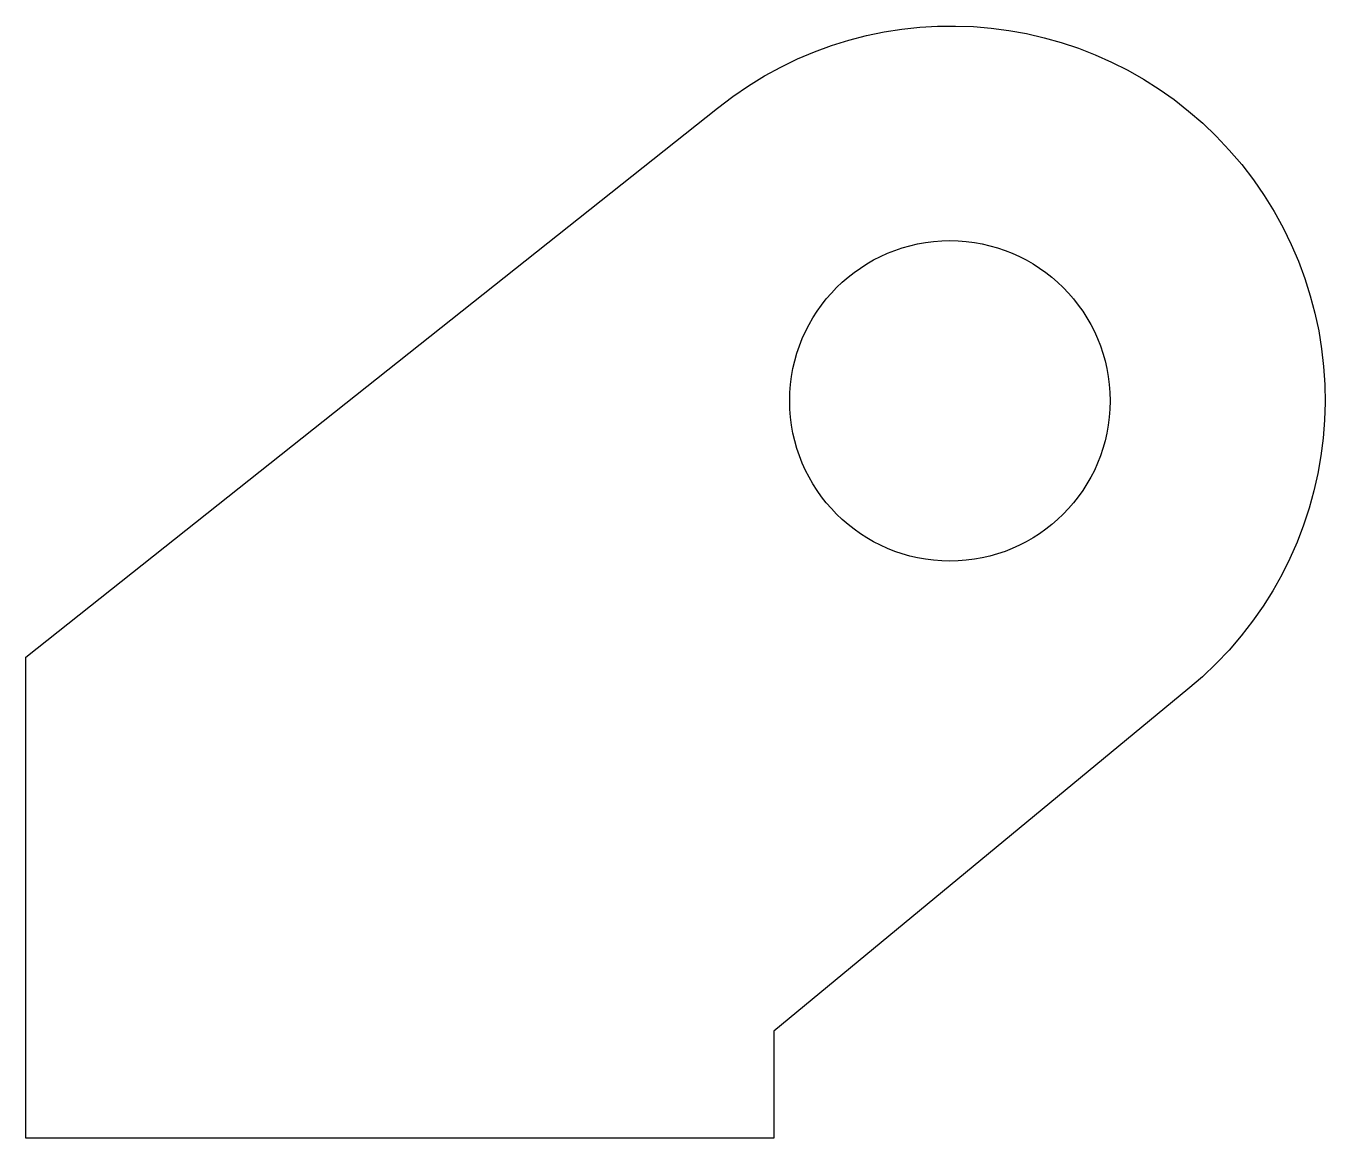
# Model space of a CAD drawing. Extents: x 0 to 243, y 0 to 208.
import ezdxf

# ---------------------------------------------------------------- set-up
doc = ezdxf.new("R2010")
doc.units = 0
doc.layers.get('0').update_dxf_attribs({"color": 2, "linetype": 'CONTINUOUS'})

msp = doc.modelspace()

# ---------------------------------------------------------------- linework, layer by layer
at = {"color": 2, "linetype": 'CONTINUOUS'}
for points in [[(0, 0), (0, 90), (129.47, 192.82, -0.994785), (217.56, 84.01), (140, 20, 1), (140, 20), (140, 0)], [(143, 138, -1), (203, 138, -1)]]:
    msp.add_lwpolyline(points, format="xyb", close=True, dxfattribs=at)

doc.saveas('drawing.dxf')
